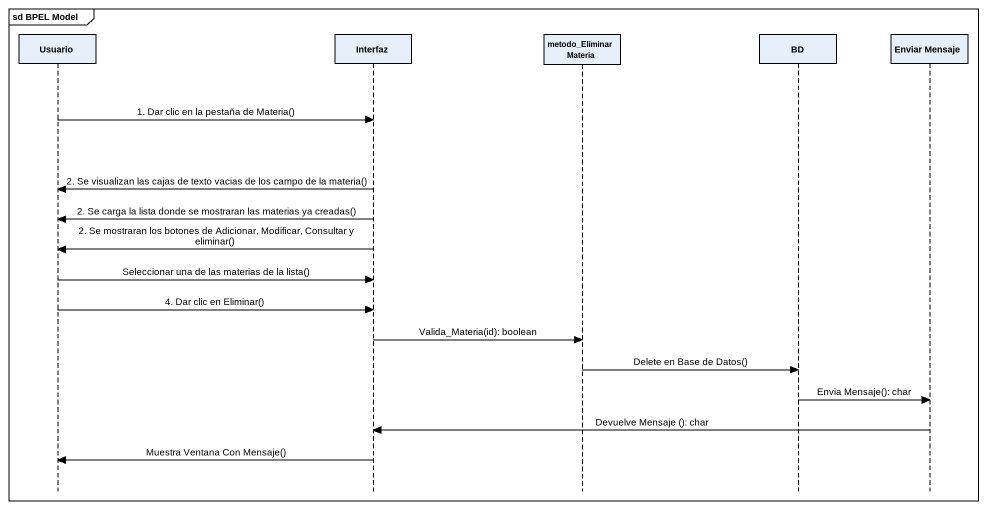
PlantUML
@startuml
mainframe sd BPEL Model
hide footbox
participant Usuario
participant Interfaz
participant "metodo_Eliminar Materia" as metodo_Eliminar_Materia
participant BD
participant "Enviar Mensaje" as Enviar_Mensaje

Usuario -> Interfaz : 1. Dar clic en la pestaña de Materia()
Interfaz -> Usuario : 2. Se visualizan las cajas de texto vacias de los campo de la materia()
Interfaz -> Usuario : 2. Se carga la lista donde se mostraran las materias ya creadas()
Interfaz -> Usuario : 2. Se mostraran los botones de Adicionar, Modificar, Consultar y eliminar()
Usuario -> Interfaz : Seleccionar una de las materias de la lista()
Usuario -> Interfaz : 4. Dar clic en Eliminar()
Interfaz -> metodo_Eliminar_Materia : Valida_Materia(id): boolean
metodo_Eliminar_Materia -> BD : Delete en Base de Datos()
BD -> Enviar_Mensaje : Envia Mensaje(): char
Enviar_Mensaje -> Interfaz : Devuelve Mensaje (): char
Interfaz -> Usuario : Muestra Ventana Con Mensaje()
@enduml
